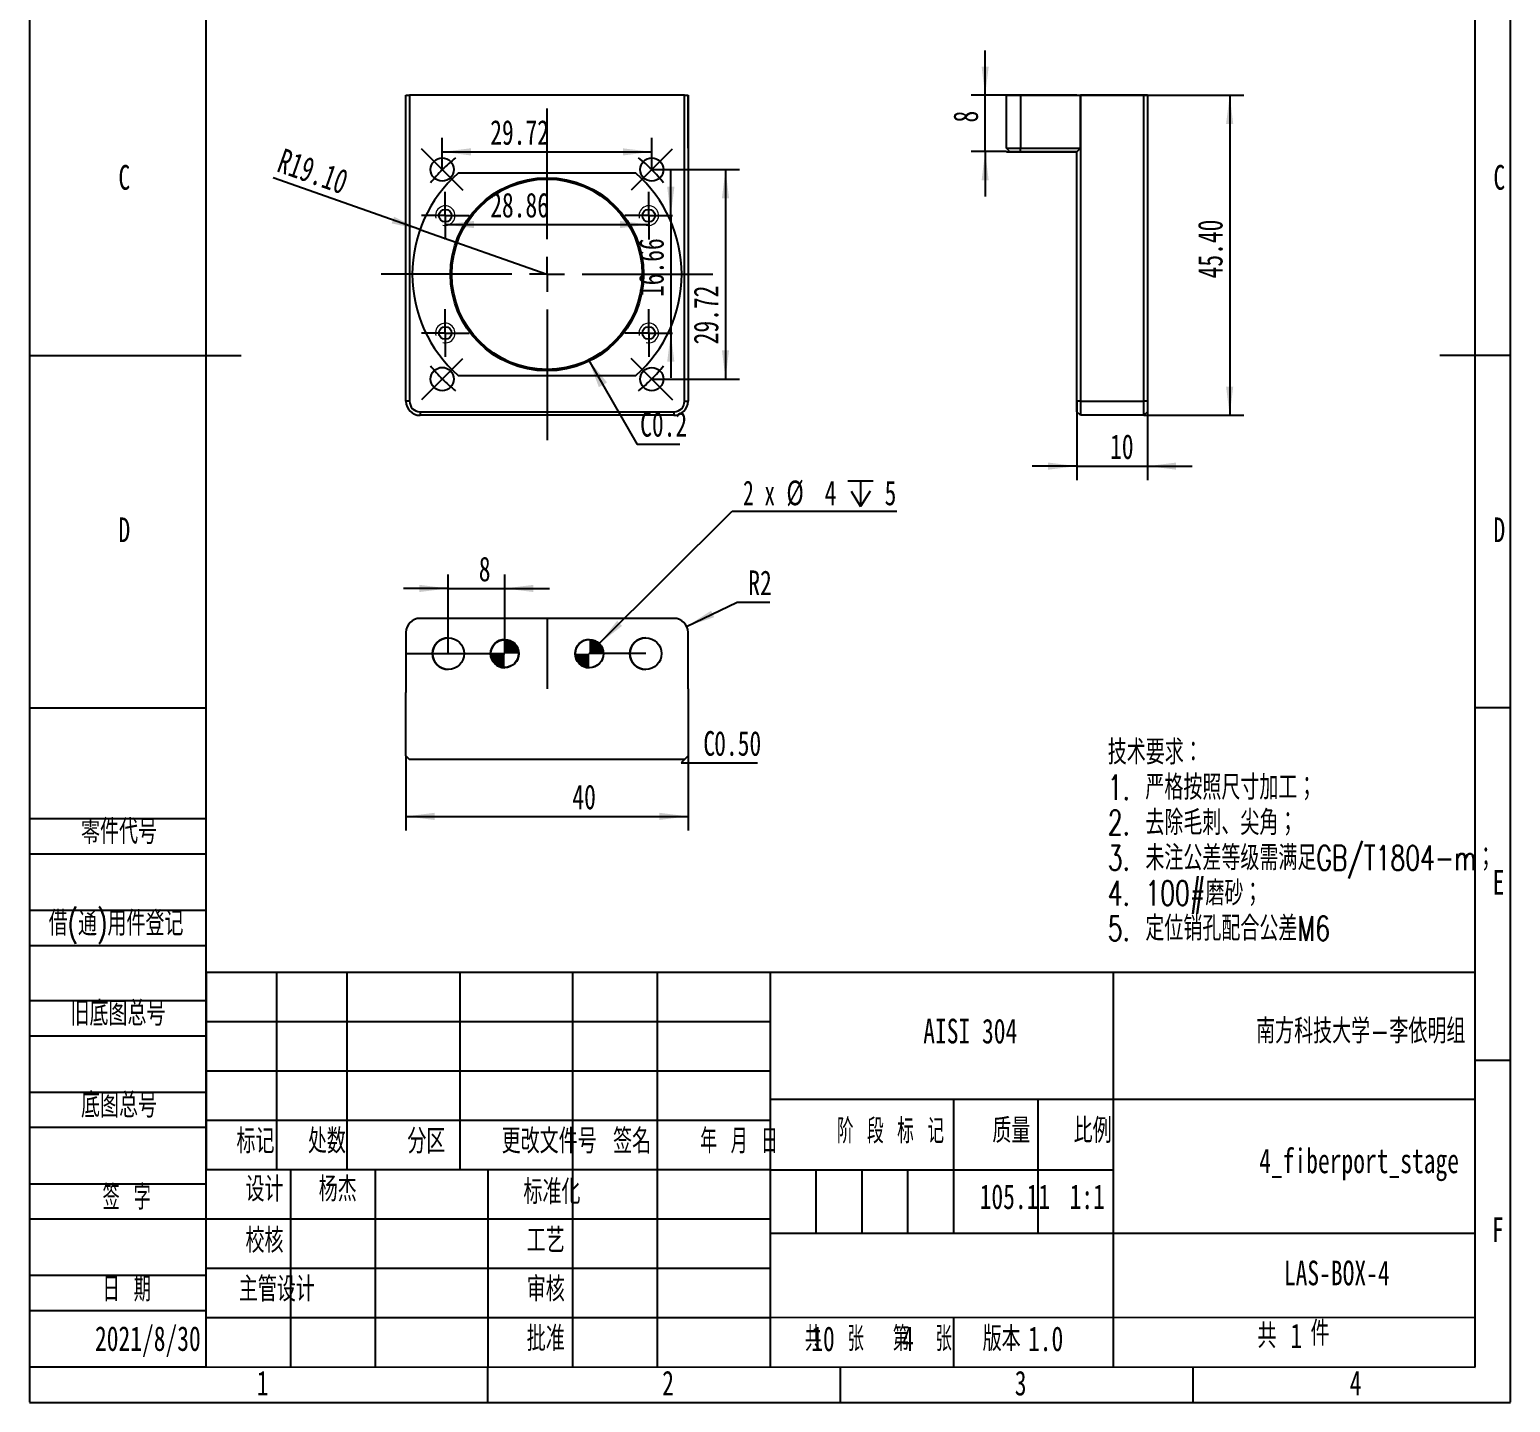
# Model space of a CAD drawing. Header units: millimetres. Extents: x 0 to 210, y 0 to 297.
# Drawn here: x 0 to 210, y 0 to 194.7 of the extents above; entities that cross this region are included whole.
import ezdxf

# ---------------------------------------------------------------- set-up
doc = ezdxf.new("R2010")
doc.units = ezdxf.units.MM
doc.linetypes.add('CENTERX2', pattern=[20.32, 12.7, -2.54, 2.54, -2.54])
doc.layers.add('图框', color=7, linetype='Continuous')
doc.layers.add('图纸格式', color=7, linetype='Continuous')
doc.styles.add('SLDTEXTSTYLE0', font='TXT', dxfattribs={"width": 0.7, "bigfont": 'bigfont'})
doc.styles.add('SLDTEXTSTYLE1', font='TXT', dxfattribs={"width": 0.62, "bigfont": 'bigfont'})
doc.styles.add('SLDTEXTSTYLE2', font='TXT', dxfattribs={"width": 0.614286, "bigfont": 'bigfont'})
doc.styles.add('SLDTEXTSTYLE3', font='TXT', dxfattribs={"width": 0.6, "bigfont": 'bigfont'})
doc.styles.add('SLDTEXTSTYLE4', font='TXT', dxfattribs={"width": 0.633333, "bigfont": 'bigfont'})
doc.styles.add('SLDTEXTSTYLE5', font='TXT', dxfattribs={"width": 0.7})
doc.styles.add('SLDTEXTSTYLE7', font='TXT', dxfattribs={"width": 0.633333})
doc.dimstyles.new('SLDDIMSTYLE0', dxfattribs={"dimtxt": 3.5, "dimasz": 4.08, "dimexe": 0, "dimexo": 0.0625, "dimgap": 0.875, "dimtad": 2, "dimrnd": 1e-09, "dimzin": 4, "dimdsep": 46, "dimtxsty": 'SLDTEXTSTYLE5', "dimsah": 1, "dimcen": 0, "dimadec": 0, "dimazin": 1, "dimtfac": 1, "dimtofl": 0, "dimtmove": 0, "dimatfit": 3, "dimfxl": 0, "dimfrac": 2, "dimtolj": 1, "dimtzin": 12, "dimarcsym": 0})
doc.dimstyles.new('SLDDIMSTYLE1', dxfattribs={"dimtxt": 3.5, "dimasz": 4.08, "dimexe": 0, "dimexo": 0.0625, "dimgap": 0.875, "dimtad": 2, "dimrnd": 1e-09, "dimzin": 12, "dimdsep": 46, "dimtxsty": 'SLDTEXTSTYLE5', "dimsah": 1, "dimcen": 0.09, "dimadec": 0, "dimazin": 3, "dimtfac": 1, "dimtofl": 0, "dimtmove": 0, "dimatfit": 3, "dimfxl": 0, "dimfrac": 2, "dimtolj": 1, "dimtzin": 12, "dimarcsym": 0})
doc.dimstyles.new('SLDDIMSTYLE2', dxfattribs={"dimtxt": 3.5, "dimasz": 4.08, "dimexe": 0, "dimexo": 0.0625, "dimgap": 0.875, "dimtad": 2, "dimrnd": 1e-09, "dimzin": 12, "dimdsep": 46, "dimtxsty": 'SLDTEXTSTYLE5', "dimsah": 1, "dimcen": 0.09, "dimadec": 0, "dimazin": 3, "dimtfac": 1, "dimtmove": 0, "dimatfit": 0, "dimfxl": 0, "dimfrac": 2, "dimtolj": 1, "dimtzin": 12, "dimarcsym": 0})
doc.dimstyles.new('SLDDIMSTYLE3', dxfattribs={"dimtxt": 0.18, "dimasz": 4.08, "dimexe": 0, "dimexo": 0.0625, "dimgap": 0, "dimtad": 0, "dimtih": 1, "dimtoh": 1, "dimdec": 0, "dimrnd": 1e-09, "dimzin": 0, "dimdsep": 46, "dimtxsty": 'Standard', "dimsah": 1, "dimcen": 0.09, "dimadec": 0, "dimazin": 0, "dimtfac": 4.08, "dimtdec": 0, "dimtofl": 0, "dimtmove": 0, "dimatfit": 3, "dimfxl": 0, "dimfrac": 2, "dimtolj": 1, "dimtzin": 0, "dimarcsym": 0})
doc.dimstyles.new('SLDDIMSTYLE4', dxfattribs={"dimtxt": 3.5, "dimasz": 4.08, "dimexe": 0, "dimexo": 0.0625, "dimgap": 0.875, "dimtad": 2, "dimrnd": 1e-09, "dimzin": 4, "dimdsep": 46, "dimtxsty": 'SLDTEXTSTYLE5', "dimsah": 1, "dimcen": 0.09, "dimadec": 0, "dimazin": 1, "dimtfac": 1, "dimtofl": 0, "dimtmove": 0, "dimatfit": 3, "dimfxl": 0, "dimfrac": 2, "dimtolj": 1, "dimtzin": 12, "dimarcsym": 0})
doc.dimstyles.new('SLDDIMSTYLE5', dxfattribs={"dimtxt": 3.5, "dimasz": 4.08, "dimexe": 0, "dimexo": 0.0625, "dimgap": 0.875, "dimtad": 0, "dimtih": 1, "dimtoh": 1, "dimrnd": 1e-09, "dimzin": 12, "dimdsep": 46, "dimtxsty": 'SLDTEXTSTYLE5', "dimsah": 1, "dimcen": 0, "dimadec": 0, "dimazin": 3, "dimtfac": 1, "dimtofl": 0, "dimtmove": 0, "dimatfit": 3, "dimfxl": 0, "dimfrac": 2, "dimtolj": 1, "dimtzin": 12, "dimarcsym": 0})
doc.dimstyles.new('SLDDIMSTYLE6', dxfattribs={"dimtxt": 3.5, "dimasz": 4.08, "dimexe": 0, "dimexo": 0.0625, "dimgap": 0.875, "dimtad": 0, "dimtih": 1, "dimtoh": 1, "dimdec": 6, "dimrnd": 1e-09, "dimzin": 12, "dimdsep": 46, "dimtxsty": 'SLDTEXTSTYLE5', "dimsah": 1, "dimcen": 0, "dimadec": 0, "dimazin": 3, "dimtfac": 1, "dimtofl": 0, "dimtmove": 0, "dimatfit": 3, "dimfxl": 0, "dimfrac": 2, "dimtolj": 1, "dimtzin": 12, "dimarcsym": 0})

# ---------------------------------------------------------------- blocks, each defined once
blk = doc.blocks.new('SW_NOTE_0')
at = {"layer": '图纸格式', "color": 0, "char_height": 3.5, "attachment_point": 1, "style": 'SLDTEXTSTYLE0'}
for s, insert in [('技术要求：', (0, 4.51)), ('1. 严格按照尺寸加工；', (0, -0.49)), ('2. 去除毛刺、尖角；', (0, -5.49)), ('3. 未注公差等级需满足GB/T1804-m；', (0, -10.49)), ('4. 100#磨砂；', (0, -15.49)), ('5. 定位销孔配合公差M6', (0, -20.49))]:
    blk.add_mtext(s, dxfattribs=dict(at, insert=insert))
blk = doc.blocks.new('_D')
at = {"layer": '图纸格式'}
for q in [(34.55, 173.7), (73.37, 160.02)]:
    blk.add_line((55.36, 166.37), q, dxfattribs=at)
blk.add_solid([(55.36, 166.37), (51.68, 168.2), (51.34, 167.24)], dxfattribs=at)
at = {"layer": '图纸格式', "insert": (36.05, 177.96), "char_height": 3.5, "attachment_point": 1, "rotation": 340.5767, "style": 'SLDTEXTSTYLE5'}
blk.add_mtext('R19.10', dxfattribs=at)
blk = doc.blocks.new('_D_1')
at = {"layer": '图纸格式'}
for p, q in [((58.52, 174.87), (58.52, 179.39)), ((88.23, 174.87), (88.23, 179.39)), ((58.52, 177.39), (88.23, 177.39))]:
    blk.add_line(p, q, dxfattribs=at)
for points in [[(58.52, 177.39), (62.6, 176.88), (62.6, 177.9)], [(88.23, 177.39), (84.15, 177.89), (84.15, 176.88)]]:
    blk.add_solid(points, dxfattribs=at)
at = {"layer": '图纸格式', "insert": (65.32, 181.9), "char_height": 3.5, "attachment_point": 1, "rotation": 359.997, "style": 'SLDTEXTSTYLE5'}
blk.add_mtext('29.72', dxfattribs=at)
blk = doc.blocks.new('_D_2')
at = {"layer": '图纸格式'}
for p, q in [((88.23, 174.87), (100.69, 174.87)), ((98.69, 174.87), (98.69, 145.16)), ((88.23, 145.16), (100.69, 145.16))]:
    blk.add_line(p, q, dxfattribs=at)
for points in [[(98.69, 174.87), (98.18, 170.79), (99.2, 170.79)], [(98.69, 145.16), (99.19, 149.24), (98.18, 149.24)]]:
    blk.add_solid(points, dxfattribs=at)
at = {"layer": '图纸格式', "insert": (94.17, 150.08), "char_height": 3.5, "attachment_point": 1, "rotation": 89.997, "style": 'SLDTEXTSTYLE5'}
blk.add_mtext('29.72', dxfattribs=at)
blk = doc.blocks.new('_D_3')
at = {"layer": '图纸格式'}
for p, q in [((90.93, 168.35), (90.93, 174.7)), ((90.93, 168.35), (90.93, 151.69)), ((90.93, 151.69), (90.93, 145.34))]:
    blk.add_line(p, q, dxfattribs=at)
for points in [[(90.93, 168.35), (91.44, 172.43), (90.42, 172.43)], [(90.93, 151.69), (90.42, 147.61), (91.44, 147.61)]]:
    blk.add_solid(points, dxfattribs=at)
at = {"layer": '图纸格式', "insert": (86.42, 156.8), "char_height": 3.5, "attachment_point": 1, "rotation": 90, "style": 'SLDTEXTSTYLE5'}
blk.add_mtext('16.66', dxfattribs=at)
blk = doc.blocks.new('_D_4')
at = {"layer": '图纸格式'}
blk.add_line((58.94, 167.08), (87.8, 167.08), dxfattribs=at)
for points in [[(58.94, 167.08), (63.02, 166.57), (63.02, 167.59)], [(87.8, 167.08), (83.72, 167.59), (83.72, 166.57)]]:
    blk.add_solid(points, dxfattribs=at)
at = {"layer": '图纸格式', "insert": (65.32, 171.59), "char_height": 3.5, "attachment_point": 1, "style": 'SLDTEXTSTYLE5'}
blk.add_mtext('28.86', dxfattribs=at)
blk = doc.blocks.new('SW_NOTE_0_1')
at = {"layer": '图纸格式', "color": 0}
blk.add_line((6.02, 0), (0, 0), dxfattribs=at)
at = {"layer": '图纸格式', "color": 0, "insert": (0.41, 4.63), "char_height": 3.5, "attachment_point": 1, "style": 'SLDTEXTSTYLE5'}
blk.add_mtext('C0.2', dxfattribs=at)
blk = doc.blocks.new('SW_CENTERMARKSYMBOL_0')
at = {"layer": '图纸格式', "color": 0}
for p, q in [((0, 2.5), (0, 3.389)), ((0, 0), (0, 2.5)), ((-2.5, 0), (-3.389, 0)), ((0, 0), (-2.5, 0)), ((0, 0), (0, -2.5)), ((0, 0), (2.5, 0)), ((2.5, 0), (3.389, 0)), ((0, -2.5), (0, -3.389))]:
    blk.add_line(p, q, dxfattribs=at)
blk = doc.blocks.new('SW_CENTERMARKSYMBOL_1')
at = {"layer": '图纸格式', "color": 0}
for p, q in [((0, 2.5), (0, 3.389)), ((0, 0), (0, 2.5)), ((-2.5, 0), (-3.389, 0)), ((0, 0), (-2.5, 0)), ((0, 0), (0, -2.5)), ((0, 0), (2.5, 0)), ((2.5, 0), (3.389, 0)), ((0, -2.5), (0, -3.389))]:
    blk.add_line(p, q, dxfattribs=at)
blk = doc.blocks.new('SW_CENTERMARKSYMBOL_2')
at = {"layer": '图纸格式', "color": 0}
for p, q in [((0, 2.5), (0, 3.389)), ((0, 0), (0, 2.5)), ((-2.5, 0), (-3.389, 0)), ((0, 0), (-2.5, 0)), ((0, 0), (0, -2.5)), ((0, 0), (2.5, 0)), ((2.5, 0), (3.389, 0)), ((0, -2.5), (0, -3.389))]:
    blk.add_line(p, q, dxfattribs=at)
blk = doc.blocks.new('SW_CENTERMARKSYMBOL_3')
at = {"layer": '图纸格式', "color": 0}
for p, q in [((0, 2.5), (0, 3.389)), ((0, 0), (0, 2.5)), ((-2.5, 0), (-3.389, 0)), ((0, 0), (-2.5, 0)), ((0, 0), (0, -2.5)), ((0, 0), (2.5, 0)), ((2.5, 0), (3.389, 0)), ((0, -2.5), (0, -3.389))]:
    blk.add_line(p, q, dxfattribs=at)
blk = doc.blocks.new('SW_CENTERMARKSYMBOL_4')
at = {"layer": '图纸格式', "color": 0}
for p, q in [((14.86, -9.86), (14.86, 8.65)), ((-1.77, 1.77), (-2.93, 2.93)), ((31.48, 1.77), (32.65, 2.93)), ((0, 0), (-1.77, 1.77)), ((0, 0), (1.77, -1.77)), ((29.72, 0), (31.48, 1.77)), ((1.77, -1.77), (2.93, -2.93)), ((27.95, -1.77), (26.78, -2.94)), ((29.72, 0), (27.95, -1.77)), ((14.86, -14.86), (14.86, -12.36)), ((9.86, -14.86), (-8.66, -14.86)), ((14.86, -14.86), (12.36, -14.86)), ((14.86, -14.86), (14.86, -17.36)), ((14.86, -14.86), (17.36, -14.86)), ((19.86, -14.86), (38.37, -14.86)), ((14.86, -19.86), (14.86, -38.37)), ((1.77, -27.95), (2.93, -26.78)), ((27.95, -27.95), (26.78, -26.78)), ((0, -29.72), (1.77, -27.95)), ((29.72, -29.72), (27.95, -27.95)), ((-1.77, -31.48), (-2.94, -32.65)), ((0, -29.72), (-1.77, -31.48)), ((29.72, -29.72), (31.48, -31.49)), ((31.48, -31.49), (32.65, -32.65))]:
    blk.add_line(p, q, dxfattribs=at)
for start, end in [(128.1803, 134.997), (44.997, 51.8136), (134.997, 141.8136), (38.1803, 44.997), (218.1803, 224.997), (314.997, 321.8136), (224.997, 231.8136), (308.1803, 314.997)]:
    blk.add_arc((14.86, -14.86), 21.01, start, end, dxfattribs=at)
blk = doc.blocks.new('_D_5')
at = {"layer": '图纸格式'}
for p, q in [((148.52, 142.02), (148.52, 130.8)), ((158.52, 142.02), (158.52, 130.8)), ((148.52, 132.8), (142.17, 132.8)), ((148.52, 132.8), (158.52, 132.8)), ((158.52, 132.8), (164.87, 132.8))]:
    blk.add_line(p, q, dxfattribs=at)
for points in [[(148.52, 132.8), (144.44, 133.31), (144.44, 132.3)], [(158.52, 132.8), (162.6, 132.3), (162.6, 133.31)]]:
    blk.add_solid(points, dxfattribs=at)
at = {"layer": '图纸格式', "insert": (153.23, 137.32), "char_height": 3.5, "attachment_point": 1, "style": 'SLDTEXTSTYLE5'}
blk.add_mtext('10', dxfattribs=at)
blk = doc.blocks.new('_D_6')
at = {"layer": '图纸格式'}
for p, q in [((158.52, 185.41), (172.19, 185.41)), ((170.19, 185.41), (170.19, 140.02)), ((158.02, 140.02), (172.19, 140.02))]:
    blk.add_line(p, q, dxfattribs=at)
for points in [[(170.19, 185.41), (169.68, 181.33), (170.7, 181.33)], [(170.19, 140.02), (170.7, 144.1), (169.68, 144.1)]]:
    blk.add_solid(points, dxfattribs=at)
at = {"layer": '图纸格式', "insert": (165.68, 159.44), "char_height": 3.5, "attachment_point": 1, "rotation": 90.0001, "style": 'SLDTEXTSTYLE5'}
blk.add_mtext('45.40', dxfattribs=at)
blk = doc.blocks.new('_D_7')
at = {"layer": '图纸格式'}
for p, q in [((135.51, 185.41), (135.51, 191.76)), ((140.52, 185.41), (133.51, 185.41)), ((135.51, 177.42), (135.51, 185.41)), ((138.52, 177.42), (133.51, 177.42)), ((135.51, 177.42), (135.51, 171.07))]:
    blk.add_line(p, q, dxfattribs=at)
for points in [[(135.51, 185.41), (136.02, 189.49), (135.01, 189.49)], [(135.51, 177.42), (135.01, 173.34), (136.02, 173.34)]]:
    blk.add_solid(points, dxfattribs=at)
at = {"layer": '图纸格式', "insert": (131, 181.55), "char_height": 3.5, "attachment_point": 1, "rotation": 90.0001, "style": 'SLDTEXTSTYLE5'}
blk.add_mtext('8', dxfattribs=at)
blk = doc.blocks.new('_D_8')
at = {"layer": '图纸格式'}
for p, q in [((53.37, 91.7), (53.37, 81.11)), ((93.37, 91.7), (93.37, 81.11)), ((53.37, 83.11), (93.37, 83.11))]:
    blk.add_line(p, q, dxfattribs=at)
for points in [[(53.37, 83.11), (57.45, 82.6), (57.45, 83.62)], [(93.37, 83.11), (89.29, 83.62), (89.29, 82.6)]]:
    blk.add_solid(points, dxfattribs=at)
at = {"layer": '图纸格式', "insert": (76.97, 87.62), "char_height": 3.5, "attachment_point": 1, "style": 'SLDTEXTSTYLE5'}
blk.add_mtext('40', dxfattribs=at)
blk = doc.blocks.new('_D_9')
at = {"layer": '图纸格式'}
for p, q in [((93.18, 110.07), (100.33, 113.49)), ((100.33, 113.49), (104.99, 113.49))]:
    blk.add_line(p, q, dxfattribs=at)
blk.add_solid([(93.18, 110.07), (97.08, 111.37), (96.64, 112.29)], dxfattribs=at)
at = {"layer": '图纸格式', "insert": (101.92, 118), "char_height": 3.5, "attachment_point": 1, "style": 'SLDTEXTSTYLE5'}
blk.add_mtext('R2', dxfattribs=at)
blk = doc.blocks.new('_D_10')
at = {"layer": '图纸格式'}
for p, q in [((59.37, 106.2), (59.37, 117.45)), ((67.37, 106.2), (67.37, 117.45)), ((59.37, 115.45), (53.02, 115.45)), ((59.37, 115.45), (67.37, 115.45)), ((67.37, 115.45), (73.72, 115.45))]:
    blk.add_line(p, q, dxfattribs=at)
for points in [[(59.37, 115.45), (55.29, 115.96), (55.29, 114.94)], [(67.37, 115.45), (71.45, 114.94), (71.45, 115.96)]]:
    blk.add_solid(points, dxfattribs=at)
at = {"layer": '图纸格式', "insert": (63.7, 119.96), "char_height": 3.5, "attachment_point": 1, "style": 'SLDTEXTSTYLE5'}
blk.add_mtext('8', dxfattribs=at)
blk = doc.blocks.new('SW_CHAMFER_DIMENSION_0')
at = {"layer": '图纸格式', "color": 0}
for p, q in [((-2.17, 1), (-3.17, 0)), ((-3.17, 0), (7.68, 0))]:
    blk.add_line(p, q, dxfattribs=at)
at = {"layer": '图纸格式', "color": 0, "char_height": 3.5, "attachment_point": 1, "style": 'SLDTEXTSTYLE5'}
for s, insert in [('C', (0, 4.51)), ('0.50', (1.54, 4.51))]:
    blk.add_mtext(s, dxfattribs=dict(at, insert=insert))
blk = doc.blocks.new('SW_SYMBOL_HOLE_DEPTH')
at = {"layer": '图纸格式', "color": 0}
for p, q in [((0, 875), (800, 875)), ((100, 555), (400, 75)), ((400, 875), (400, 75)), ((700, 555), (400, 75))]:
    blk.add_line(p, q, dxfattribs=at)
blk = doc.blocks.new('_D_11')
at = {"layer": '图纸格式'}
for p, q in [((80.79, 107.62), (99.61, 126.42)), ((99.61, 126.42), (123, 126.42)), ((79.37, 106.2), (80.79, 107.62))]:
    blk.add_line(p, q, dxfattribs=at)
blk.add_solid([(80.79, 107.62), (84.03, 110.14), (83.32, 110.86)], dxfattribs=at)
at = {"layer": '图纸格式', "xscale": 0.004511737089201878, "yscale": 0.004511737089201878, "zscale": 0.004511737089201878}
blk.add_blockref('SW_SYMBOL_HOLE_DEPTH', (116.04, 126.76), dxfattribs=at)
at = {"layer": '图纸格式', "char_height": 3.5, "attachment_point": 1}
for s, insert, style in [('2 x', (101.19, 130.75), 'SLDTEXTSTYLE7'), ('%%c', (107.32, 130.76), 'SLDTEXTSTYLE5'), ('4', (112.75, 130.75), 'SLDTEXTSTYLE5'), ('5', (121.25, 130.75), 'SLDTEXTSTYLE5')]:
    blk.add_mtext(s, dxfattribs=dict(at, insert=insert, style=style))
blk = doc.blocks.new('SW_DOWELSYMBOL_0')
at = {"linetype": 'Continuous', "lineweight": 18}
h = blk.add_hatch(color=0, dxfattribs=at)
edge = h.paths.add_edge_path(flags=0)
edge.add_arc((0, 0), 1.96, 180, 270)
edge.add_line((0, -1.96), (0, 0))
edge.add_line((0, 0), (-1.96, 0))
h = blk.add_hatch(color=0, dxfattribs=at)
edge = h.paths.add_edge_path(flags=0)
edge.add_arc((0, 0), 1.96, 0, 90)
edge.add_line((0, 1.96), (0, 0))
edge.add_line((0, 0), (1.96, 0))
at = {"layer": '图纸格式', "color": 0}
blk.add_circle((0, 0), 1.96, dxfattribs=at)
blk = doc.blocks.new('SW_DOWELSYMBOL_1')
at = {"linetype": 'Continuous', "lineweight": 18}
h = blk.add_hatch(color=0, dxfattribs=at)
edge = h.paths.add_edge_path(flags=0)
edge.add_arc((0, 0), 2.01, 180, 270)
edge.add_line((0, -2.01), (0, 0))
edge.add_line((0, 0), (-2.01, 0))
h = blk.add_hatch(color=0, dxfattribs=at)
edge = h.paths.add_edge_path(flags=0)
edge.add_arc((0, 0), 2.01, 0, 90)
edge.add_line((0, 2.01), (0, 0))
edge.add_line((0, 0), (2.01, 0))
at = {"layer": '图纸格式', "color": 0}
blk.add_circle((0, 0), 2.01, dxfattribs=at)

msp = doc.modelspace()

# ---------------------------------------------------------------- linework, layer by layer
at = {"color": 7, "linetype": 'Continuous', "lineweight": 25}
for p, q in [((53.3737175, 185.4142095), (53.8737175, 185.4142398)), ((53.3737175, 142.0150932), (53.3737175, 185.4142095)), ((92.8737175, 185.4166001), (53.8737175, 185.4142398)), ((53.8737175, 185.4142398), (53.8737175, 142.0150932)), ((92.8737175, 185.4166001), (93.3737175, 185.4166304)), ((92.8737175, 142.0150932), (92.8737175, 185.4166001)), ((93.3737175, 185.4166304), (93.3737175, 142.0150932)), ((93.3741714, 177.9166304), (93.3737175, 185.4166304)), ((138.5190248, 185.4165093), (138.5190248, 185.4143306)), ((138.5190248, 177.9143306), (138.5190248, 185.4143306)), ((148.5190248, 185.4166304), (140.5190248, 185.4166304)), ((140.5190248, 185.4142095), (149.0190248, 185.4142095)), ((140.5190248, 185.4142095), (140.5190248, 177.9142095)), ((148.5190248, 185.4166304), (158.0190248, 185.4166304)), ((149.0185709, 177.9142095), (149.0190248, 185.4142095)), ((158.0190248, 185.4142095), (149.0190248, 185.4142095)), ((149.0190248, 185.4142095), (149.0190248, 142.0150932)), ((158.5190248, 185.4166001), (158.0190248, 185.4166304)), ((158.0190248, 185.4142095), (158.5190248, 185.4142398)), ((158.0190248, 142.0150932), (158.0190248, 185.4142095)), ((158.5190248, 185.4166001), (158.5190248, 185.4142398)), ((158.5190248, 185.4142398), (158.5190248, 142.0150932)), ((93.3737175, 177.9161764), (93.3741714, 177.9166304)), ((139.0190248, 177.4143306), (138.5190248, 177.9143306)), ((140.5190248, 177.9142095), (149.0185709, 177.9142095)), ((140.5190248, 177.4142398), (140.5190248, 177.9142095)), ((148.5190248, 177.4142398), (140.5190248, 177.4142398)), ((148.5190248, 177.4147239), (149.0185709, 177.9142095)), ((148.5190248, 142.0150932), (148.5190248, 177.4147239)), ((85.978776, 174.3650932), (60.768659, 174.3650932)), ((60.768659, 145.6650932), (85.978776, 145.6650932)), ((53.8737175, 142.0150932), (53.3737175, 142.0150932)), ((92.8737175, 142.0150932), (93.3737175, 142.0150932)), ((149.0190248, 142.0150932), (148.5190248, 142.0150932)), ((148.5190248, 140.5150932), (148.5190248, 142.0150932)), ((149.0190248, 142.0150932), (158.0190248, 142.0150932)), ((149.0190248, 142.0150932), (149.0190248, 140.0150932)), ((158.0190248, 140.0150932), (158.0190248, 142.0150932)), ((158.5190248, 142.0150932), (158.0190248, 142.0150932)), ((158.5190248, 142.0150932), (158.5190248, 140.5150932)), ((55.3737175, 140.5150932), (55.3737175, 140.0150932)), ((55.3737175, 140.5150932), (91.3737175, 140.5150932)), ((91.3737175, 140.0150932), (55.3737175, 140.0150932)), ((91.3737175, 140.5150932), (91.3737175, 140.0150932)), ((149.0190248, 140.0150932), (148.5190248, 140.5150932)), ((158.0190248, 140.0150932), (149.0190248, 140.0150932)), ((158.5190248, 140.5150932), (158.0190248, 140.0150932)), ((53.3737175, 109.2034338), (53.3737175, 100.7034338)), ((91.3737175, 111.2034338), (55.3737175, 111.2034338)), ((91.3737175, 111.2034338), (91.3741714, 111.2034338)), ((93.3737175, 101.2034338), (93.3737175, 109.2034338)), ((93.3741714, 109.2034338), (93.3737175, 109.2034338)), ((93.3741714, 101.2034338), (93.3741714, 109.2034338)), ((93.3737175, 101.2034338), (93.3737175, 91.7034338)), ((93.3741714, 101.2034338), (93.3737175, 101.2034338)), ((53.3737175, 91.7034338), (53.3737175, 100.7034338)), ((53.3737175, 91.7034338), (53.8737175, 91.2034338)), ((92.8737175, 91.2034338), (53.8737175, 91.2034338)), ((92.8737175, 91.2034338), (93.3737175, 91.7034338))]:
    msp.add_line(p, q, dxfattribs=at)
at = {"color": 7, "linetype": 'CENTERX2'}
for p, q in [((143.5190248, 185.4145726), (143.5190248, 185.4150568)), ((143.5197026, 185.4162672), (143.5197026, 185.415783)), ((138.5190248, 177.4154199), (148.5190248, 177.4154199)), ((143.5190248, 177.4142095), (143.5190248, 177.4145726)), ((73.3742016, 111.2034338), (73.3739596, 101.2034338)), ((53.3742016, 106.2034338), (59.3742016, 106.2034338)), ((59.3737175, 106.2034338), (67.3737175, 106.2034338)), ((87.3734754, 106.202756), (79.3734754, 106.202756))]:
    msp.add_line(p, q, dxfattribs=at)
at = {"color": 7, "linetype": 'Continuous', "lineweight": 25, "flags": 128}
for points in [[(140.5190248, 185.4166304), (140.2343951, 185.4166291), (139.9555597, 185.4166254), (139.6881948, 185.4166194), (139.4377432, 185.4166111), (139.2093033, 185.4166008), (139.0075256, 185.4165886), (138.8365177, 185.4165747), (138.6997608, 185.4165596), (138.6000389, 185.4165434), (138.5393819, 185.4165265), (138.5190248, 185.4165093)], [(138.5190248, 185.4143306), (138.5393819, 185.4143133), (138.6000389, 185.4142964), (138.6997608, 185.4142803), (138.8365177, 185.4142651), (139.0075256, 185.4142513), (139.2093033, 185.4142391), (139.4377432, 185.4142287), (139.6881948, 185.4142204), (139.9555597, 185.4142144), (140.2343951, 185.4142107), (140.5190248, 185.4142095)], [(143.5190248, 185.4147088), (143.8127087, 185.4147076), (144.1013676, 185.4147042), (144.3800625, 185.4146984), (144.6440248, 185.4146906), (144.888738, 185.4146807), (145.1100151, 185.4146689), (145.3040698, 185.4146555), (145.467582, 185.4146407), (145.5977537, 185.4146247), (145.6923579, 185.4146079), (145.7497757, 185.4145904), (145.7690248, 185.4145726), (145.7497757, 185.4145549), (145.6923579, 185.4145374), (145.5977537, 185.4145205), (145.467582, 185.4145045), (145.3040698, 185.4144897), (145.1100151, 185.4144763), (144.888738, 185.4144646), (144.6440248, 185.4144547), (144.3800625, 185.4144468), (144.1013676, 185.4144411), (143.8127087, 185.4144376), (143.5190248, 185.4144365), (143.2253409, 185.4144376), (142.9366819, 185.4144411), (142.6579871, 185.4144468), (142.3940248, 185.4144547), (142.1493116, 185.4144646), (141.9280345, 185.4144763), (141.7339798, 185.4144897), (141.5704676, 185.4145045), (141.4402958, 185.4145205), (141.3456917, 185.4145374), (141.2882739, 185.4145549), (141.2690248, 185.4145726), (141.2882739, 185.4145904), (141.3456917, 185.4146079), (141.4402958, 185.4146247), (141.5704676, 185.4146407), (141.7339798, 185.4146555), (141.9280345, 185.4146689), (142.1493116, 185.4146807), (142.3940248, 185.4146906), (142.6579871, 185.4146984), (142.9366819, 185.4147042), (143.2253409, 185.4147076), (143.5190248, 185.4147088)], [(143.5197026, 185.4164034), (143.8133866, 185.4164022), (144.1020455, 185.4163987), (144.3807404, 185.416393), (144.6447026, 185.4163851), (144.8894158, 185.4163752), (145.1106929, 185.4163635), (145.3047476, 185.4163501), (145.4682598, 185.4163353), (145.5984316, 185.4163193), (145.6930357, 185.4163025), (145.7504536, 185.416285), (145.7697026, 185.4162672), (145.7504536, 185.4162494), (145.6930357, 185.416232), (145.5984316, 185.4162151), (145.4682598, 185.4161991), (145.3047476, 185.4161843), (145.1106929, 185.4161709), (144.8894158, 185.4161592), (144.6447026, 185.4161493), (144.3807404, 185.4161414), (144.1020455, 185.4161357), (143.8133866, 185.4161322), (143.5197026, 185.416131), (143.2260187, 185.4161322), (142.9373598, 185.4161357), (142.6586649, 185.4161414), (142.3947026, 185.4161493), (142.1499894, 185.4161592), (141.9287124, 185.4161709), (141.7346576, 185.4161843), (141.5711455, 185.4161991), (141.4409737, 185.4162151), (141.3463695, 185.416232), (141.2889517, 185.4162494), (141.2697026, 185.4162672), (141.2889517, 185.416285), (141.3463695, 185.4163025), (141.4409737, 185.4163193), (141.5711455, 185.4163353), (141.7346576, 185.4163501), (141.9287124, 185.4163635), (142.1499894, 185.4163752), (142.3947026, 185.4163851), (142.6586649, 185.416393), (142.9373598, 185.4163987), (143.2260187, 185.4164022), (143.5197026, 185.4164034)], [(143.5190248, 185.4149358), (143.797371, 185.4149369), (144.0702995, 185.4149404), (144.3324981, 185.4149462), (144.5788633, 185.4149542), (144.8046, 185.4149641), (145.0053144, 185.4149758), (145.1770999, 185.4149891), (145.3166129, 185.4150037), (145.4211378, 185.4150194), (145.4886403, 185.4150358), (145.5178065, 185.4150526), (145.5080686, 185.4150695), (145.4596163, 185.4150861), (145.3733925, 185.4151021), (145.2510756, 185.4151173), (145.0950463, 185.4151313), (144.9083415, 185.4151439), (144.6945953, 185.4151547), (144.4579679, 185.4151637), (144.2030651, 185.4151705), (143.9348482, 185.4151752), (143.6585377, 185.4151776), (143.3795119, 185.4151776), (143.1032014, 185.4151752), (142.8349845, 185.4151705), (142.5800817, 185.4151637), (142.3434543, 185.4151547), (142.1297081, 185.4151439), (141.9430033, 185.4151313), (141.786974, 185.4151173), (141.6646571, 185.4151021), (141.5784333, 185.4150861), (141.529981, 185.4150695), (141.5202431, 185.4150526), (141.5494093, 185.4150358), (141.6169118, 185.4150194), (141.7214367, 185.4150037), (141.8609497, 185.4149891), (142.0327351, 185.4149758), (142.2334496, 185.4149641), (142.4591863, 185.4149542), (142.7055515, 185.4149462), (142.9677501, 185.4149404), (143.2406786, 185.4149369), (143.5190248, 185.4149358)], [(143.5197026, 185.415662), (143.7980488, 185.4156632), (144.0709773, 185.4156667), (144.3331759, 185.4156725), (144.5795412, 185.4156804), (144.8052778, 185.4156903), (145.0059923, 185.415702), (145.1777778, 185.4157154), (145.3172907, 185.41573), (145.4218157, 185.4157456), (145.4893181, 185.415762), (145.5184843, 185.4157788), (145.5087464, 185.4157957), (145.4602941, 185.4158123), (145.3740703, 185.4158284), (145.2517534, 185.4158436), (145.0957241, 185.4158576), (144.9090194, 185.4158701), (144.6952731, 185.415881), (144.4586458, 185.4158899), (144.2037429, 185.4158968), (143.935526, 185.4159014), (143.6592156, 185.4159038), (143.3801897, 185.4159038), (143.1038792, 185.4159014), (142.8356623, 185.4158968), (142.5807595, 185.4158899), (142.3441321, 185.415881), (142.1303859, 185.4158701), (141.9436811, 185.4158576), (141.7876518, 185.4158436), (141.6653349, 185.4158284), (141.5791112, 185.4158123), (141.5306588, 185.4157957), (141.520921, 185.4157788), (141.5500871, 185.415762), (141.6175896, 185.4157456), (141.7221145, 185.41573), (141.8616275, 185.4157154), (142.033413, 185.415702), (142.2341274, 185.4156903), (142.4598641, 185.4156804), (142.7062293, 185.4156725), (142.9684279, 185.4156667), (143.2413564, 185.4156632), (143.5197026, 185.415662)], [(138.5190248, 177.9143306), (138.5393819, 177.9143133), (138.6000389, 177.9142965), (138.6997608, 177.9142803), (138.8365177, 177.9142651), (139.0075256, 177.9142513), (139.2093033, 177.9142391), (139.4377432, 177.9142287), (139.6881948, 177.9142205), (139.9555597, 177.9142144), (140.2343951, 177.9142108), (140.5190248, 177.9142095)], [(140.5190248, 177.4142398), (140.2585525, 177.4142412), (140.0059946, 177.4142453), (139.7690248, 177.4142519), (139.5548434, 177.414261), (139.3699581, 177.4142722), (139.2199867, 177.4142852), (139.1094859, 177.4142995), (139.0418132, 177.4143148), (139.0190248, 177.4143306)]]:
    msp.add_lwpolyline(points, dxfattribs=at)
at = {"color": 7, "linetype": 'Continuous', "lineweight": 25}
for centre, radius in [((58.5159434, 174.8744266), 1.65), ((88.2330509, 174.8728672), 1.65), ((73.3737175, 160.0150932), 13.7), ((73.3737175, 160.0150932), 13.5), ((58.9437175, 168.3450932), 0.889), ((87.8037175, 168.3450932), 0.889), ((58.9437175, 151.6850932), 0.889), ((87.8037175, 151.6850932), 0.889), ((58.5143841, 145.1573192), 1.65), ((88.2314915, 145.1557598), 1.65), ((59.3737175, 106.2034338), 2.25), ((67.3737175, 106.2034338), 2), ((79.3734754, 106.202756), 2), ((87.3734754, 106.202756), 2.25)]:
    msp.add_circle(centre, radius, dxfattribs=at)
for centre, radius, start, end in [((73.3737175, 160.0150932), 19.1, 131.296113555, 228.703886445), ((73.3737175, 160.0150932), 19.1, 311.296113555, 48.703886445), ((55.3737175, 142.0150932), 2, 180, 270), ((55.3737175, 142.0150932), 1.5, 180, 270), ((91.3737175, 142.0150932), 1.5, 270, 0), ((91.3737175, 142.0150932), 2, 270, 0), ((55.3737175, 109.2034338), 2, 90, 179.996532399), ((91.3737175, 109.2034338), 2, 0.003467601, 90), ((91.3741714, 109.2034338), 2, 0.003467601, 90), ((59.3739232, 106.2034338), 2.25, 90, 270), ((67.3740201, 106.2034338), 2, 90.000000003, 179.996532399), ((79.373778, 106.202756), 2, 90.000000003, 179.996532399), ((87.3736812, 106.202756), 2.25, 90, 270), ((67.3740201, 106.2034338), 2, 179.996532399, 270.000000003), ((79.373778, 106.202756), 2, 179.996532399, 270.000000003)]:
    msp.add_arc(centre, radius, start, end, dxfattribs=at)
at = {"color": 7, "linetype": 'Continuous', "lineweight": 18}
for centre in [(58.9437175, 168.3450932), (87.8037175, 168.3450932), (58.9437175, 151.6850932), (87.8037175, 151.6850932), (87.8037175, 151.6850932)]:
    msp.add_arc(centre, 1.389, 255, 195, dxfattribs=at)
at = {"layer": '图框'}
for p, q in [((0, 297), (0, 0)), ((210, 0), (210, 297)), ((0, 98.5), (25, 98.5)), ((210, 98.5), (205, 98.5)), ((0, 82.7905937), (25, 82.7905937)), ((0, 77.7905937), (25, 77.7905937)), ((0, 69.7905937), (25, 69.7905937)), ((0, 64.7905937), (25, 64.7905937)), ((25.0132567, 61.0216466), (24.9981028, 5.0216486)), ((0, 57), (25, 57)), ((25, 54), (105, 54)), ((0, 52), (25, 52)), ((210, 48.5), (205, 48.5)), ((25, 47), (105, 47)), ((0, 44), (25, 44)), ((0, 39), (25, 39)), ((111.5, 33), (111.5, 24)), ((118, 33), (118, 24)), ((124.5, 33), (124.5, 24)), ((0, 31), (25, 31)), ((0, 26), (25, 26)), ((0, 18), (25, 18)), ((0, 13), (25, 13)), ((-0.0018962, 5.0284138), (24.9981028, 5.0216486)), ((64.9999923, -0.0284139), (64.9999923, 4.9715861)), ((153.6900128, 4.9971558), (153.6900128, 4.986824)), ((165, -0.0284139), (165, 4.9837635)), ((-0.0000077, -0.0284139), (209.9999923, -0.0284139))]:
    msp.add_line(p, q, dxfattribs=at)
at = {"layer": '图框', "lineweight": 25}
for p, q in [((25, 292), (25, 5)), ((205, 4.9729393), (205, 292)), ((0, 148.5), (30, 148.5)), ((210, 148.5), (200, 148.5)), ((25, 61), (205, 61)), ((35, 61), (35, 33)), ((45, 61), (45, 33)), ((61, 61), (61, 33)), ((77, 61), (77, 5)), ((89, 61), (89, 5)), ((105, 61), (105, 4.9999997)), ((153.6900128, 60.9868322), (153.6900128, 4.9971558)), ((105, 43), (205, 43)), ((131, 43), (131, 24)), ((143, 43), (143, 24)), ((25, 40), (105, 40)), ((25, 33), (105, 33)), ((37, 33), (37, 5)), ((49, 33), (49, 5)), ((64.9999923, 32.9715861), (64.9999923, 4.9715861)), ((105.013297, 32.9868281), (153.6900128, 32.9868281)), ((25, 26), (105, 26)), ((105, 24), (205, 24)), ((25, 19), (105, 19)), ((24.9999971, 12.0216484), (105, 12.0216484)), ((105, 12.0216484), (205, 12.0487089)), ((131, 12.0286841), (131, 4.992964)), ((24.9981028, 5.0216486), (205, 4.9729393)), ((114.9990514, -0.0284139), (114.9990514, 4.997294))]:
    msp.add_line(p, q, dxfattribs=at)
at = {"layer": '图纸格式'}
for centre, radius in [((67.3740928, 106.2034338), 1.9565349), ((79.3738507, 106.202756), 2.0129564)]:
    msp.add_circle(centre, radius, dxfattribs=at)

# ---------------------------------------------------------------- block references
for name, p in [('SW_CENTERMARKSYMBOL_4', (58.5159434, 174.8744266)), ('SW_CENTERMARKSYMBOL_1', (58.9437175, 168.3450932)), ('SW_CENTERMARKSYMBOL_2', (87.8037175, 168.3450932)), ('SW_CENTERMARKSYMBOL_0', (58.9437175, 151.6850932)), ('SW_CENTERMARKSYMBOL_3', (87.8037175, 151.6850932)), ('SW_NOTE_0_1', (86.1786141, 135.8602152)), ('SW_DOWELSYMBOL_0', (67.3740928, 106.2034338)), ('SW_DOWELSYMBOL_1', (79.3738507, 106.202756)), ('SW_CHAMFER_DIMENSION_0', (95.5471731, 90.7035725)), ('SW_NOTE_0', (152.9007982, 89.4657429))]:
    msp.add_blockref(name, p, dxfattribs=at)

# ---------------------------------------------------------------- texts
at = {"layer": '图框', "char_height": 3.5}
for s, insert, attachment_point, style in [('C', (13.4272569, 175.5206978), 2, 'SLDTEXTSTYLE5'), ('C', (208.4272569, 175.5206978), 2, 'SLDTEXTSTYLE5'), ('D', (13.4296875, 125.5206978), 2, 'SLDTEXTSTYLE5'), ('D', (208.4296875, 125.5206978), 2, 'SLDTEXTSTYLE5'), ('零件代号', (7.2921167, 82.703292), 1, 'SLDTEXTSTYLE0'), ('E', (208.3178819, 75.5206978), 2, 'SLDTEXTSTYLE5'), ('借(通)用件登记', (2.7046163, 69.6777326), 1, 'SLDTEXTSTYLE0'), ('旧底图总号', (5.7921164, 56.9053), 1, 'SLDTEXTSTYLE0'), ('南方科技大学-李依明组', (188.7790183, 54.3990529), 2, 'SLDTEXTSTYLE0'), ('AISI 304', (133.3992554, 54.3990529), 2, 'SLDTEXTSTYLE5'), ('底图总号', (7.2921167, 43.8852641), 1, 'SLDTEXTSTYLE0'), ('阶 段 标 记', (122.0830501, 40.2162471), 2, 'SLDTEXTSTYLE2'), ('质量', (139.226661, 40.2861817), 2, 'SLDTEXTSTYLE0'), ('比例', (150.7591423, 40.2861817), 2, 'SLDTEXTSTYLE0'), ('标记', (32.0401075, 38.7885598), 2, 'SLDTEXTSTYLE0'), ('处数', (42.160637, 38.7885598), 2, 'SLDTEXTSTYLE0'), ('分区', (56.2599008, 38.7885598), 2, 'SLDTEXTSTYLE0'), ('更改文件号', (73.6804743, 38.7885598), 2, 'SLDTEXTSTYLE0'), ('签名', (85.4411077, 38.7885598), 2, 'SLDTEXTSTYLE0'), ('年 月 日', (100.6172965, 38.7885598), 2, 'SLDTEXTSTYLE1'), ('4_fiberport_stage', (188.5444704, 35.9934112), 2, 'SLDTEXTSTYLE5'), ('设计', (33.310827, 31.9727612), 2, 'SLDTEXTSTYLE0'), ('杨杰', (43.691887, 31.9727615), 2, 'SLDTEXTSTYLE0'), ('标准化', (74.0740412, 31.5920386), 2, 'SLDTEXTSTYLE0'), ('签 字', (13.7674931, 30.806994), 2, 'SLDTEXTSTYLE4'), ('105.11', (139.7300409, 30.9083536), 2, 'SLDTEXTSTYLE5'), ('1:1', (149.9862256, 30.9083536), 2, 'SLDTEXTSTYLE5'), ('F', (208.2243055, 26.2109606), 2, 'SLDTEXTSTYLE5'), ('校核', (33.310827, 24.7021677), 2, 'SLDTEXTSTYLE0'), ('工艺', (73.1966105, 24.7021677), 2, 'SLDTEXTSTYLE0'), ('LAS-BOX-4', (185.3774556, 20.0842047), 2, 'SLDTEXTSTYLE5'), ('日 期', (13.7674931, 17.7869982), 2, 'SLDTEXTSTYLE4'), ('主管设计', (35.0608271, 17.7879105), 2, 'SLDTEXTSTYLE0'), ('审核', (73.1966105, 17.7973832), 2, 'SLDTEXTSTYLE0'), ('2021/8/30', (16.7685052, 10.7783984), 2, 'SLDTEXTSTYLE5'), ('批准', (73.199041, 10.7783982), 2, 'SLDTEXTSTYLE0'), ('共  张', (114.1366995, 10.7483197), 2, 'SLDTEXTSTYLE3'), ('10', (110.8485013, 10.74832), 1, 'SLDTEXTSTYLE5'), ('第  张', (126.6114846, 10.7483197), 2, 'SLDTEXTSTYLE3'), ('4', (123.7235415, 10.74832), 1, 'SLDTEXTSTYLE5'), ('版本', (137.8522733, 10.7483197), 2, 'SLDTEXTSTYLE0'), ('1.0', (141.5890189, 10.74832), 1, 'SLDTEXTSTYLE5'), ('共', (174.1281658, 11.166375), 1, 'SLDTEXTSTYLE0'), ('件', (181.6600274, 11.5221609), 1, 'SLDTEXTSTYLE0'), ('1', (33.0444444, 4.4609606), 2, 'SLDTEXTSTYLE5'), ('2', (90.5444444, 4.4609606), 2, 'SLDTEXTSTYLE5'), ('3', (140.5444444, 4.4609606), 2, 'SLDTEXTSTYLE5'), ('4', (188.0444444, 4.4609606), 2, 'SLDTEXTSTYLE5')]:
    msp.add_mtext(s, dxfattribs=dict(at, insert=insert, attachment_point=attachment_point, style=style))
at = {"layer": '图纸格式', "insert": (178.7928506, 11.166375), "char_height": 3.5, "attachment_point": 1, "style": 'SLDTEXTSTYLE5'}
msp.add_mtext('1', dxfattribs=at)

# ---------------------------------------------------------------- dimensions: what is measured, and where the dimension line sits
at = {"layer": '图纸格式'}
for base, p1, p2, angle, dimstyle, picture, middle in [((135.5137759, 185.4142011), (138.5190248, 177.4154199), (140.5190248, 185.4142095), 270.000096322, 'SLDDIMSTYLE2', '_D_7', (135.5137811, 182.3134893)), ((170.1915545, 140.0151137), (158.5190248, 185.4142398), (158.0190248, 140.0150932), 270.000096322, 'SLDDIMSTYLE4', '_D_6', (170.1915154, 163.2740589)), ((88.2331827, 177.3861288), (58.5159434, 174.8744266), (88.2330509, 174.8728672), 359.996993506, 'SLDDIMSTYLE1', '_D_1', (69.1482324, 177.3871303)), ((90.9322197, 151.6850932), (91.1927175, 168.3450932), (91.1927175, 151.6850932), 90, 'SLDDIMSTYLE2', '_D_3', (90.9322197, 160.6283767)), ((98.6856713, 145.1552112), (88.2330509, 174.8728672), (88.2314915, 145.1557598), 89.996993506, 'SLDDIMSTYLE1', '_D_2', (98.6861308, 153.9117176))]:
    dim = msp.add_linear_dim(base=base, p1=p1, p2=p2, angle=angle, dimstyle=dimstyle, dxfattribs=at)
    dim.commit()
    dim.dimension.update_dxf_attribs({"geometry": picture, "text_midpoint": middle, "dimtype": 160})
for center, mpoint, dimstyle, picture, middle in [((73.3737175, 160.0150932), (55.3607439, 166.3666901), 'SLDDIMSTYLE0', '_D', (38.8301412, 172.1955983)), ((91.3737175, 109.2034338), (93.1777071, 110.0669275), 'SLDDIMSTYLE5', '_D_9', (103.4526957, 115.6567783))]:
    dim = msp.add_radius_dim(center=center, mpoint=mpoint, dimstyle=dimstyle, dxfattribs=at)
    dim.commit()
    dim.dimension.update_dxf_attribs({"geometry": picture, "text_midpoint": middle, "dimtype": 164})
for base, p1, p2, dimstyle, picture, middle in [((87.8037175, 167.0827444), (58.9437175, 164.9560932), (87.8037175, 164.9560932), 'SLDDIMSTYLE1', '_D_4', (69.1482324, 167.0827444)), ((158.5190248, 132.8035783), (148.5190248, 142.0150932), (158.5190248, 142.0150932), 'SLDDIMSTYLE2', '_D_5', (154.7624567, 132.8035783)), ((67.3737175, 115.4503808), (59.3737175, 106.2034338), (67.3737175, 106.2034338), 'SLDDIMSTYLE2', '_D_10', (64.4660945, 115.4503808)), ((93.3737175, 83.1097528), (53.3737175, 91.7034338), (93.3737175, 91.7034338), 'SLDDIMSTYLE1', '_D_8', (78.5097608, 83.1097528))]:
    dim = msp.add_linear_dim(base=base, p1=p1, p2=p2, dimstyle=dimstyle, dxfattribs=at)
    dim.commit()
    dim.dimension.update_dxf_attribs({"geometry": picture, "text_midpoint": middle, "dimtype": 160})
dim = msp.add_radius_dim(center=(79.3734754, 106.202756), mpoint=(80.7881906, 107.6164677), text='2 x %%c<> {\\fGDT;x} 5\\P', dimstyle='SLDDIMSTYLE6', override={"dimpost": '<>'}, dxfattribs=at)
dim.commit()
dim.dimension.update_dxf_attribs({"geometry": '_D_11', "text_midpoint": (112.0985748, 128.4931382), "dimtype": 164})

# ---------------------------------------------------------------- leaders
msp.add_leader([(79.2778145, 147.8745974), (86.1786141, 135.8602152)], dimstyle='SLDDIMSTYLE3', dxfattribs=at)

doc.saveas('drawing.dxf')
